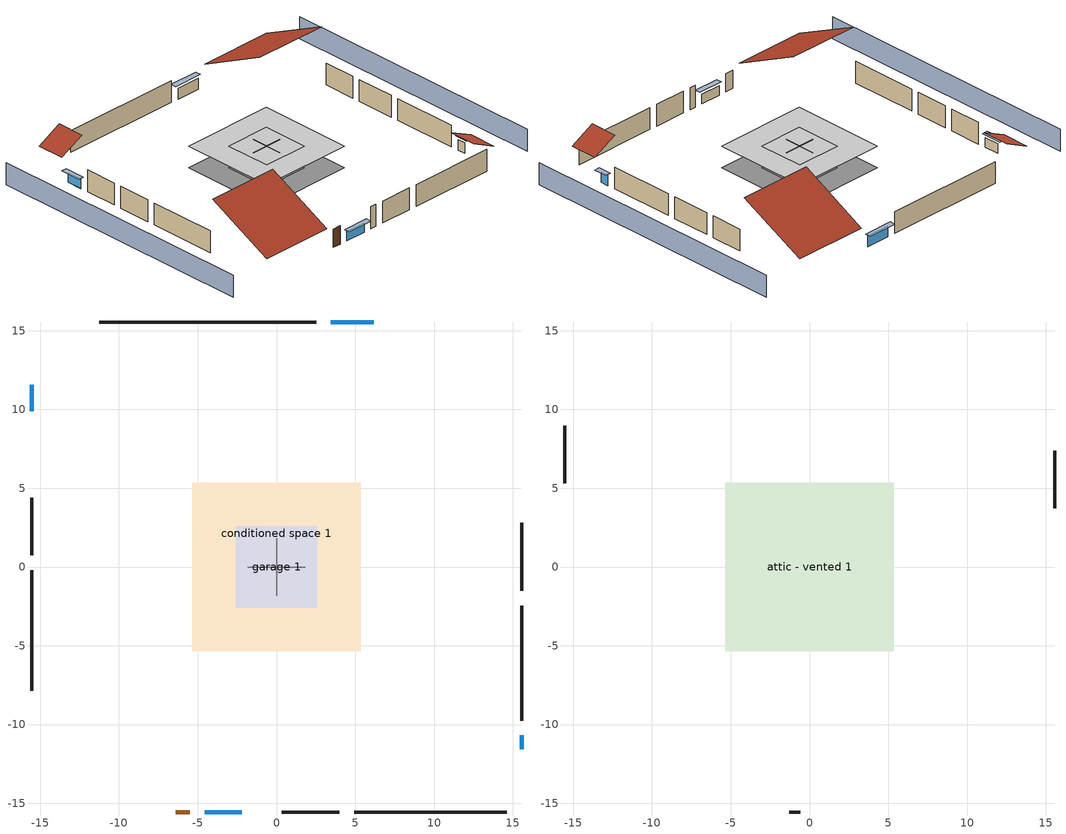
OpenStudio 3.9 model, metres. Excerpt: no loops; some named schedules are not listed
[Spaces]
garage 1
 floor foundation (Slab1 construction): -2.59,-2.59 -2.59,2.59 2.59,2.59 2.59,-2.59 z0
 wall outside (Wall1 construction): 15.55,-9.76 15.55,-2.45 z0:2.44
 wall outside (Wall2 construction): 0.34,-15.55 4,-15.55 z0:2.44
 wall outside (Wall12 construction): -15.55,4.39 -15.55,0.73 z0:2.44
 wall to conditioned space 1 (Wall5 construction Reversed): 1.83,0 -1.83,0 z0:2.44
 wall to conditioned space 1 (Wall6 construction Reversed): 0,1.83 0,-1.83 z0:2.44
conditioned space 1
 floor foundation (Slab2 construction): -5.34,-5.34 -5.34,5.34 5.34,5.34 5.34,-5.34 z0
 wall outside (Wall3 construction): 2.52,15.55 -11.26,15.55 z0:2.44
 wall outside (Wall4 construction): 15.55,-1.52 15.55,2.81 z0:2.44
 wall outside (Wall7 construction): 4.93,-15.55 14.62,-15.55 z0:2.44
 wall outside (Wall8 construction): -15.55,-0.19 -15.55,-7.85 z0:2.44
 wall outside (AdiabaticWallConstruction): 6.18,15.55 3.45,15.55 z0:1.22; 15.55,-11.57 15.55,-10.69 z0:1.19; -4.56,-15.55 -2.2,-15.55 z0:1.07; -15.55,11.57 -15.55,9.88 z0:1.1
 wall outside (AdiabaticWallConstruction 1): -6.41,-15.55 -5.49,-15.55 z0:2.03
 window (WindowConstruction): 6.18,15.55 3.45,15.55 z0:1.22
 window (WindowConstruction 1): 15.55,-11.57 15.55,-10.69 z0:1.19
 window (WindowConstruction 2): -4.56,-15.55 -2.2,-15.55 z0:1.07
 window (WindowConstruction 3): -15.55,11.57 -15.55,9.88 z0:1.1
 door (Door): -6.41,-15.55 -5.49,-15.55 z0:2.03
attic - vented 1
 floor to garage 1 (Floor1 construction): -2.59,-2.59 -2.59,2.59 2.59,2.59 2.59,-2.59 z2.44
 floor to conditioned space 1 (Floor2 construction Reversed): -5.34,-5.34 -5.34,5.34 5.34,5.34 5.34,-5.34 z2.44
 wall outside (Wall9 construction): 15.55,3.74 15.55,7.37 z0:2.44
 wall outside (Wall10 construction): -15.55,8.95 -15.55,5.32 z0:2.44
 wall outside (Wall11 construction): -1.27,-15.55 -0.59,-15.55 z0:2.44
 roof outside (Roof1 construction): 7.11,15.55,2.44 7.11,8,6.21 15.55,8,6.21 15.55,15.55,2.44
 roof outside (Roof2 construction): 15.55,-12.5,2.44 12.82,-12.5,3.81 12.82,-15.55,3.81 15.55,-15.55,2.44
 roof outside (Roof3 construction): -15.55,12.5,2.44 -12.82,12.5,3.81 -12.82,15.55,3.81 -15.55,15.55,2.44
 roof outside (Roof4 construction): -7.34,-15.55,2.44 -7.34,-8.2,6.11 -15.55,-8.2,6.11 -15.55,-15.55,2.44
shading: -20.12,15.55 -20.12,-15.55 / 20.12,-15.55 20.12,15.55 z0:2.44; 3.15,15.55 6.49,15.55 6.49,16.16 3.15,16.16 z1.52; 15.55,-10.39 15.55,-11.87 16.16,-11.87 16.16,-10.39 z1.49; -1.9,-15.55 -4.87,-15.55 -4.87,-16.16 -1.9,-16.16 z1.37; -15.55,9.58 -15.55,11.87 -16.16,11.87 -16.16,9.58 z1.4
[Site]
Portland Intl Arpt_OR: Latitude {deg}=45.59; Longitude {deg}=-122.6; Time Zone {hr}=-8; Elevation {m}=33; Terrain=Suburbs; Keep Site Location Information=Yes
[Site:GroundTemperature:Shallow]
10.2558, 8.96328, 8.85977, 9.47314, 11.9355, 14.3863, 16.5111, 17.8571, 17.9714, 16.8767, 14.8061, 12.4304
[Site:WaterMainsTemperature]
Calculation Method=Schedule; Temperature Schedule=mains temperature schedule
[Building]
Building 1
[Material] Roughness=Rough
Name | Thickness {m} | Conductivity {W/m-K} | Density {kg/m3} | Specific Heat {J/kg-K} | Thermal Absorptance | Solar Absorptance | Visible Absorptance
asphalt or fiberglass shingles | 0.00635 | 0.162714 | 1121.4 | 1465.45 | 0.9 | 0.85 | 0.85
roof rigid ins | 0.00281632 | 0.029427 | 32.04 | 1214.23 | 0.9 | 0.7 | 0.7
osb sheathing 0.5 in. | 0.0127 | 0.115458 | 512.64 | 1214.23 | 0.9 | 0.6 | 0.6
wood siding | 0.0254 | 0.102417 | 544.68 | 1172.36 | 0.9 | 0.85 | 0.85
osb sheathing 0.5 in. 1 | 0.0127 | 0.115458 | 512.64 | 1214.23 | 0.9 | 0.7 | 0.7
wall stud and cavity | 0.1397 | 0.727959 | 139.0536 | 1170.24 | 0.9 | 0.6 | 0.6
wall stud and cavity 1 | 0.1397 | 0.550994 | 139.0536 | 1170.24 | 0.9 | 0.7 | 0.7
gypsum board | 0.0127 | 0.160291 | 801 | 837.4 | 0.9 | 0.6 | 0.6
osb sheathing 0.5 in. 2; osb sheathing 0.5 in. 3 | 0.0127 | 0.115458 | 512.64 | 1214.23
wall stud and cavity 2 | 0.1397 | 0.335416 | 139.0536 | 1170.24 | 0.9 | 0.7 | 0.7
ceiling stud and cavity | 0.1397 | 1.39189 | 65.682 | 1177.47 | 0.9 | 0.7 | 0.7
ceiling loosefill ins | 0.338667 | 0.0480833 | 16.02 | 1046.75 | 0.9 | 0.7 | 0.7
ceiling stud and cavity 1 | 0.1397 | 0.0920385 | 65.682 | 1177.47 | 0.9 | 0.7 | 0.7
concrete 4.0 in. | 0.1016 | 1.803125 | 2242.8 | 837.4 | 0.9 | 0.7 | 0.7
floor covering | 0.0127 | 0.0450781 | 54.468 | 1339.84 | 0.9 | 0.9 | 0.9
wood siding 1; wood siding 2 | 0.0254 | 0.102417 | 544.68 | 1172.36
wall rigid ins | 0.512978 | 0.029427 | 32.04 | 1214.23 | 0.9 | 0.7 | 0.7
wall stud and cavity 3 | 0.0889 | 0.380278 | 52.3479 | 1209.89 | 0.9 | 0.7 | 0.7
door material | 0.04445 | 0.0612267 | 512.64 | 1214.23 | 0.9 | 0.7 | 0.7
wall stud and cavity 4 | 0.0889 | 0.391764 | 83.0341 | 1211.67 | 0.9 | 0.7 | 0.7
furniture material conditioned space 1; furniture material garage 1 | 0.1524 | 0.115458 | 640.8 | 1214.23 | 0.9 | 0.6 | 0.6
[Construction]
Roof1 construction; Roof2 construction; Roof3 construction; Roof4 construction: asphalt or fiberglass shingles, roof rigid ins, osb sheathing 0.5 in.
Wall1 construction; Wall2 construction: wood siding, osb sheathing 0.5 in. 1, wall stud and cavity
Wall3 construction; Wall4 construction: wood siding, osb sheathing 0.5 in. 1, wall stud and cavity 1, gypsum board
Wall5 construction Reversed: gypsum board, wall stud and cavity 2, osb sheathing 0.5 in. 2
Wall6 construction Reversed: gypsum board, wall stud and cavity 2, osb sheathing 0.5 in. 3
Wall7 construction; Wall8 construction: wood siding, osb sheathing 0.5 in. 2, wall stud and cavity 1, gypsum board
Wall9 construction; Wall10 construction; Wall11 construction; Wall12 construction: wood siding, osb sheathing 0.5 in. 2, wall stud and cavity
Floor1 construction: ceiling stud and cavity
Floor2 construction Reversed: gypsum board, ceiling stud and cavity 1, ceiling loosefill ins
Slab1 construction: concrete 4.0 in.
Slab2 construction: concrete 4.0 in., floor covering
WindowConstruction; WindowConstruction 1; WindowConstruction 2; WindowConstruction 3: WindowMaterial
AdiabaticWallConstruction: wood siding 1, wall rigid ins, wall stud and cavity 3, gypsum board
Door: door material
AdiabaticWallConstruction 1: wood siding 2, wall rigid ins, wall stud and cavity 3, gypsum board
PartitionWallConstruction: gypsum board, wall stud and cavity 4, gypsum board
furniture construction conditioned space 1: furniture material conditioned space 1
furniture construction garage 1: furniture material garage 1
[WindowMaterial:SimpleGlazingSystem]
WindowMaterial: U-Factor {W/m2-K}=2.78222; Solar Heat Gain Coefficient=0.56
[ThermalZone] Multiplier=1; Use Ideal Air Loads=No
Name | Volume {m3} | Thermostat
conditioned space | 278.185 | conditioned space temperature setpoint
attic - vented | 124.583
garage | 65.242
[Sizing:Zone] Zone Cooling Design Supply Air Temperature Input Method=SupplyAirTemperature; Zone Cooling Design Supply Air Temperature {C}=14; Zone Cooling Design Supply Air Temperature Difference {deltaC}=11.11; Zone Heating Design Supply Air Temperature Input Method=SupplyAirTemperature; Zone Heating Design Supply Air Temperature {C}=40; Zone Heating Design Supply Air Temperature Difference {deltaC}=11.11; Zone Cooling Design Supply Air Humidity Ratio {kg-H2O/kg-air}=0.0085; Zone Heating Design Supply Air Humidity Ratio {kg-H2O/kg-air}=0.008; Cooling Design Air Flow Method=DesignDay; Heating Design Air Flow Method=DesignDay; Account for Dedicated Outdoor Air System=No; Dedicated Outdoor Air System Control Strategy=NeutralSupplyAir; Dedicated Outdoor Air Low Setpoint Temperature for Design {C}=autosize; Dedicated Outdoor Air High Setpoint Temperature for Design {C}=autosize; Zone Load Sizing Method=Sensible Load Only No Latent Load; Zone Latent Cooling Design Supply Air Humidity Ratio Input Method=HumidityRatioDifference; Zone Cooling Design Supply Air Humidity Ratio Difference {kgWater/kgDryAir}=0.005; Zone Latent Heating Design Supply Air Humidity Ratio Input Method=HumidityRatioDifference; Zone Humidification Design Supply Air Humidity Ratio Difference {kgWater/kgDryAir}=0.005; Sizing Option=Coincident
conditioned space; attic - vented; garage
[Space]
Name | Thermal Zone | Volume {m3}
conditioned space 1 | conditioned space | 278.185
attic - vented 1 | attic - vented | 124.583
garage 1 | garage | 65.242
[ThermostatSetpoint:DualSetpoint]
conditioned space temperature setpoint: Heating Setpoint Temperature Schedule=heating setpoint; Cooling Setpoint Temperature Schedule=cooling setpoint; Temperature Difference Between Cutout And Setpoint {deltaC}=0
[Foundation:Kiva] Wall Height Above Grade {m}=0.1016; Wall Depth Below Slab {m}=0.2032
Name | Initial Indoor Air Temperature {C}
Foundation Kiva 1 | 13.4258
Foundation Kiva 2 | 19.4444
[Foundation:Kiva:Settings]
Soil Conductivity {W/m-K}=2.4234; Soil Density {kg/m3}=1842.3; Soil Specific Heat {J/kg-K}=418.7; Ground Solar Absorptivity=0.9; Ground Thermal Absorptivity=0.9; Ground Surface Roughness {m}=0.03; Far-Field Width {m}=40; Deep-Ground Boundary Condition=ZeroFlux; Deep-Ground Depth {m}=40; Minimum Cell Dimension {m}=0.2; Maximum Cell Growth Coefficient=3; Simulation Timestep=Timestep
[SurfaceProperty:ExposedFoundationPerimeter] Exposed Perimeter Calculation Method=TotalExposedPerimeter
Name | Total Exposed Perimeter {m}
Slab1 | 14.6304
Slab2 | 39.80688
[SurfaceProperty:IncidentSolarMultiplier] Incident Solar Multiplier=1; Incident Solar Multiplier Schedule=trans schedule winter=0.85 summer=0.7
Window1; Window2; Window3; Window4
[InternalMass:Definition] Design Level Calculation Method=SurfaceArea
Name | Construction | Surface Area {m2}
partition wall mass | PartitionWallConstruction | 114.085
furniture mass conditioned space 1 | furniture construction conditioned space 1 | 45.63397
furniture mass garage 1 | furniture construction garage 1 | 2.67561
[InternalMass] Multiplier=1
Name | Internal Mass Definition | Space or SpaceType
partition wall mass | partition wall mass | conditioned space 1
furniture mass conditioned space 1 | furniture mass conditioned space 1 | conditioned space 1
furniture mass garage 1 | furniture mass garage 1 | garage 1
[External:File]
External File 1: File=in.schedules.csv
[ElectricEquipment:Definition] Design Level Calculation Method=EquipmentLevel
Name | Design Level {W} | Fraction Latent | Fraction Radiant | Fraction Lost
ceiling fan | 18.3393 | 0 | 0.558 | 0
clothes washer | 300.815 | 0.03 | 0.162 | 0.7
clothes dryer | 2322.91 | 0.015 | 0.081 | 0.85
fridge | 49.4292 | 0 | 0.6 | 0
fridge 2 | 80.4475 | 0 | 0.6 | 0
freezer | 194.914 | 0 | 0.6 | 0
cooking range | 1180.07 | 0.08 | 0.432 | 0.2
misc tv | 362.363 | 0 | 0.6 | 0
misc plug loads | 291.306 | 0.021 | 0.558 | 0.049
whole house fan; mech vent house fan | 0 | 0 | 0 | 1
mech vent house fan cfis | 0 | 0 | 0 | 0
mech vent range fan 0; mech vent bath fan 0 | 30 | 0 | 0 | 1
[ElectricEquipment]
Name | Electric Equipment Definition | Space or SpaceType | Schedule
ceiling fan | ceiling fan | conditioned space 1 | ceiling_fan
clothes washer | clothes washer | conditioned space 1 | clothes_washer
clothes dryer | clothes dryer | conditioned space 1 | clothes_dryer
fridge | fridge | conditioned space 1 | fridge schedule
fridge 1 | fridge 2 | garage 1 | fridge schedule 1
freezer | freezer | garage 1 | freezer schedule
cooking range | cooking range | conditioned space 1 | cooking_range
misc tv | misc tv | conditioned space 1 | plug_loads_tv
misc plug loads | misc plug loads | conditioned space 1 | plug_loads_other
whole house fan | whole house fan | conditioned space 1 | Always On Discrete
mech vent house fan | mech vent house fan | conditioned space 1 | mech vent house fan schedule
mech vent house fan cfis | mech vent house fan cfis | conditioned space 1 | mech vent house fan cfis schedule
mech vent range fan 0 | mech vent range fan 0 | conditioned space 1 | mech vent range fan 0 schedule
mech vent bath fan 0 | mech vent bath fan 0 | conditioned space 1 | mech vent bath fan 0 schedule
[EnergyManagementSystem:Sensor]
Name | Output Variable or Output Meter Index Key | Output Variable or Output Meter
water_heater_amb_temp; fridge_tin_s_1 | garage | Zone Mean Air Temperature
water_heater_amb_rh | garage | Zone Air Relative Humidity
water_heater_T_set | water heater setpoint | Schedule Value
fridge_tin_s; tin_s | conditioned space | Zone Mean Air Temperature
out_pb_s |  | Site Outdoor Air Barometric Pressure
out_wt_s |  | Site Outdoor Air Humidity Ratio
win_s | conditioned space | Zone Air Humidity Ratio
site_vw_s |  | Site Wind Speed
tout_s | conditioned space | Zone Outdoor Air Drybulb Temperature
cool_season | cooling season schedule | Schedule Value
natural_vent_s | natural vent schedule | Schedule Value
htg_sp_s | heating setpoint | Schedule Value
clg_sp_s | cooling setpoint | Schedule Value
mech_vent_range_fan_0_sch_s | mech vent range fan 0 schedule | Schedule Value
mech_vent_bath_fan_0_sch_s | mech vent bath fan 0 schedule | Schedule Value
clothes_dryer_exhaust_0_sch_s | clothes_dryer | Schedule Value
conditioned_space_htg_unmet_s | conditioned space | Zone Heating Setpoint Not Met Time
conditioned_space_clg_unmet_s | conditioned space | Zone Cooling Setpoint Not Met Time
htg_load_cond |  | Heating:EnergyTransfer:Zone:CONDITIONED SPACE
clg_load_cond |  | Cooling:EnergyTransfer:Zone:CONDITIONED SPACE
s_conv | Floor2 | Surface Inside Face Convection Heat Gain Energy
s_ig | Floor2 | Surface Inside Face Internal Gains Radiation Heat Gain Energy
s_sol | Floor2 | Surface Inside Face Solar Radiation Heat Gain Energy
s_lgt | Floor2 | Surface Inside Face Lights Radiation Heat Gain Energy
s_surf | Floor2 | Surface Inside Face Net Surface Thermal Radiation Heat Gain Energy
s_conv_1 | Slab2 | Surface Inside Face Convection Heat Gain Energy
s_ig_1 | Slab2 | Surface Inside Face Internal Gains Radiation Heat Gain Energy
s_sol_1 | Slab2 | Surface Inside Face Solar Radiation Heat Gain Energy
s_lgt_1 | Slab2 | Surface Inside Face Lights Radiation Heat Gain Energy
s_surf_1 | Slab2 | Surface Inside Face Net Surface Thermal Radiation Heat Gain Energy
ss_sol | Door1 | Surface Inside Face Solar Radiation Heat Gain Energy
ss_lgt | Door1 | Surface Inside Face Lights Radiation Heat Gain Energy
ss_conv | Door1 | Surface Inside Face Convection Heat Gain Energy
ss_ig | Door1 | Surface Inside Face Internal Gains Radiation Heat Gain Energy
ss_surf | Door1 | Surface Inside Face Net Surface Thermal Radiation Heat Gain Energy
ss_conv_1 | Window1 | Surface Inside Face Convection Heat Gain Energy
ss_ig_1 | Window1 | Surface Inside Face Internal Gains Radiation Heat Gain Energy
ss_surf_1 | Window1 | Surface Inside Face Net Surface Thermal Radiation Heat Gain Energy
ss_trans_in | Window1 | Surface Window Transmitted Solar Radiation Rate
ss_back_out | Window1 | Surface Window Shortwave from Zone Back Out Window Heat Transfer Rate
ss_trans_out | Window1 | Surface Inside Face Initial Transmitted Diffuse Transmitted Out Window Solar Radiation Rate
ss_conv_2 | Window2 | Surface Inside Face Convection Heat Gain Energy
ss_ig_2 | Window2 | Surface Inside Face Internal Gains Radiation Heat Gain Energy
ss_surf_2 | Window2 | Surface Inside Face Net Surface Thermal Radiation Heat Gain Energy
ss_trans_in_1 | Window2 | Surface Window Transmitted Solar Radiation Rate
ss_back_out_1 | Window2 | Surface Window Shortwave from Zone Back Out Window Heat Transfer Rate
ss_trans_out_1 | Window2 | Surface Inside Face Initial Transmitted Diffuse Transmitted Out Window Solar Radiation Rate
ss_conv_3 | Window3 | Surface Inside Face Convection Heat Gain Energy
ss_ig_3 | Window3 | Surface Inside Face Internal Gains Radiation Heat Gain Energy
ss_surf_3 | Window3 | Surface Inside Face Net Surface Thermal Radiation Heat Gain Energy
ss_trans_in_2 | Window3 | Surface Window Transmitted Solar Radiation Rate
ss_back_out_2 | Window3 | Surface Window Shortwave from Zone Back Out Window Heat Transfer Rate
ss_trans_out_2 | Window3 | Surface Inside Face Initial Transmitted Diffuse Transmitted Out Window Solar Radiation Rate
ss_conv_4 | Window4 | Surface Inside Face Convection Heat Gain Energy
ss_ig_4 | Window4 | Surface Inside Face Internal Gains Radiation Heat Gain Energy
ss_surf_4 | Window4 | Surface Inside Face Net Surface Thermal Radiation Heat Gain Energy
ss_trans_in_3 | Window4 | Surface Window Transmitted Solar Radiation Rate
ss_back_out_3 | Window4 | Surface Window Shortwave from Zone Back Out Window Heat Transfer Rate
ss_trans_out_3 | Window4 | Surface Inside Face Initial Transmitted Diffuse Transmitted Out Window Solar Radiation Rate
s_conv_2 | Wall3 | Surface Inside Face Convection Heat Gain Energy
s_ig_2 | Wall3 | Surface Inside Face Internal Gains Radiation Heat Gain Energy
s_sol_2 | Wall3 | Surface Inside Face Solar Radiation Heat Gain Energy
s_lgt_2 | Wall3 | Surface Inside Face Lights Radiation Heat Gain Energy
s_surf_2 | Wall3 | Surface Inside Face Net Surface Thermal Radiation Heat Gain Energy
s_conv_3 | Wall4 | Surface Inside Face Convection Heat Gain Energy
s_ig_3 | Wall4 | Surface Inside Face Internal Gains Radiation Heat Gain Energy
s_sol_3 | Wall4 | Surface Inside Face Solar Radiation Heat Gain Energy
s_lgt_3 | Wall4 | Surface Inside Face Lights Radiation Heat Gain Energy
s_surf_3 | Wall4 | Surface Inside Face Net Surface Thermal Radiation Heat Gain Energy
s_conv_4 | Wall5 | Surface Inside Face Convection Heat Gain Energy
s_ig_4 | Wall5 | Surface Inside Face Internal Gains Radiation Heat Gain Energy
s_sol_4 | Wall5 | Surface Inside Face Solar Radiation Heat Gain Energy
s_lgt_4 | Wall5 | Surface Inside Face Lights Radiation Heat Gain Energy
s_surf_4 | Wall5 | Surface Inside Face Net Surface Thermal Radiation Heat Gain Energy
s_conv_5 | Wall6 | Surface Inside Face Convection Heat Gain Energy
s_ig_5 | Wall6 | Surface Inside Face Internal Gains Radiation Heat Gain Energy
s_sol_5 | Wall6 | Surface Inside Face Solar Radiation Heat Gain Energy
s_lgt_5 | Wall6 | Surface Inside Face Lights Radiation Heat Gain Energy
s_surf_5 | Wall6 | Surface Inside Face Net Surface Thermal Radiation Heat Gain Energy
s_conv_6 | Wall7 | Surface Inside Face Convection Heat Gain Energy
s_ig_6 | Wall7 | Surface Inside Face Internal Gains Radiation Heat Gain Energy
s_sol_6 | Wall7 | Surface Inside Face Solar Radiation Heat Gain Energy
s_lgt_6 | Wall7 | Surface Inside Face Lights Radiation Heat Gain Energy
s_surf_6 | Wall7 | Surface Inside Face Net Surface Thermal Radiation Heat Gain Energy
s_conv_7 | Wall8 | Surface Inside Face Convection Heat Gain Energy
s_ig_7 | Wall8 | Surface Inside Face Internal Gains Radiation Heat Gain Energy
s_sol_7 | Wall8 | Surface Inside Face Solar Radiation Heat Gain Energy
s_lgt_7 | Wall8 | Surface Inside Face Lights Radiation Heat Gain Energy
s_surf_7 | Wall8 | Surface Inside Face Net Surface Thermal Radiation Heat Gain Energy
im_conv | furniture mass conditioned space 1 | Surface Inside Face Convection Heat Gain Energy
im_ig | furniture mass conditioned space 1 | Surface Inside Face Internal Gains Radiation Heat Gain Energy
im_sol | furniture mass conditioned space 1 | Surface Inside Face Solar Radiation Heat Gain Energy
im_lgt | furniture mass conditioned space 1 | Surface Inside Face Lights Radiation Heat Gain Energy
im_surf | furniture mass conditioned space 1 | Surface Inside Face Net Surface Thermal Radiation Heat Gain Energy
im_conv_1 | partition wall mass | Surface Inside Face Convection Heat Gain Energy
im_ig_1 | partition wall mass | Surface Inside Face Internal Gains Radiation Heat Gain Energy
im_sol_1 | partition wall mass | Surface Inside Face Solar Radiation Heat Gain Energy
im_lgt_1 | partition wall mass | Surface Inside Face Lights Radiation Heat Gain Energy
im_surf_1 | partition wall mass | Surface Inside Face Net Surface Thermal Radiation Heat Gain Energy
airflow_gain | infil flow | Infiltration Sensible Heat Gain Energy
airflow_loss | infil flow | Infiltration Sensible Heat Loss Energy
airflow_gain_1 | natural vent flow | Infiltration Sensible Heat Gain Energy
airflow_loss_1 | natural vent flow | Infiltration Sensible Heat Loss Energy
airflow_gain_2 | whole house fan flow | Infiltration Sensible Heat Gain Energy
airflow_loss_2 | whole house fan flow | Infiltration Sensible Heat Loss Energy
mv_conv | mech vent bath fan 0 | Electric Equipment Convective Heating Energy
mv_rad | mech vent bath fan 0 | Electric Equipment Radiant Heating Energy
mv_conv_1 | mech vent house fan | Electric Equipment Convective Heating Energy
mv_rad_1 | mech vent house fan | Electric Equipment Radiant Heating Energy
mv_conv_2 | mech vent house fan cfis | Electric Equipment Convective Heating Energy
mv_rad_2 | mech vent house fan cfis | Electric Equipment Radiant Heating Energy
mv_conv_3 | mech vent range fan 0 | Electric Equipment Convective Heating Energy
mv_rad_3 | mech vent range fan 0 | Electric Equipment Radiant Heating Energy
mv_conv_4 | mech vent house fan latent load | Other Equipment Convective Heating Energy
mv_rad_4 | mech vent house fan latent load | Other Equipment Radiant Heating Energy
mv_conv_5 | mech vent house fan sensible load | Other Equipment Convective Heating Energy
mv_rad_5 | mech vent house fan sensible load | Other Equipment Radiant Heating Energy
ig_lgt_conv | interior lighting | Lights Convective Heating Energy
ig_lgt_rad | interior lighting | Lights Radiant Heating Energy
ig_lgt_vis | interior lighting | Lights Visible Radiation Heating Energy
ig_ee_conv | ceiling fan | Electric Equipment Convective Heating Energy
ig_ee_rad | ceiling fan | Electric Equipment Radiant Heating Energy
ig_ee_conv_1 | clothes dryer | Electric Equipment Convective Heating Energy
[OtherEquipment:Definition] Design Level Calculation Method=EquipmentLevel
Name | Design Level {W} | Fraction Latent | Fraction Radiant | Fraction Lost
water heater sens; mech vent house fan sensible load | 0 | 0 | 0 | 0
water heater lat; mech vent house fan latent load | 0 | 1 | 0 | 0
water heater energy adjustment1 | 0.01 | 0 | 0 | 1
clothes dryer 2 | 0 | 0.015 | 0.081 | 0.85
cooking range 2 | 0 | 0.08 | 0.432 | 0.2
general water use sensible | -43.4886 | 0 | 0.6 | 0
general water use latent | 44.1266 | 1 | 0 | 0
[OtherEquipment]
Name | Other Equipment Definition | Space or SpaceType | Schedule | Fuel Type
water heater sens | water heater sens | garage 1 | Always On Discrete
water heater lat | water heater lat | garage 1 | Always On Discrete
water heater energy adjustment1 | water heater energy adjustment1 | garage 1 | Always On Discrete | Electricity
clothes dryer 1 | clothes dryer 2 | conditioned space 1 | clothes_dryer | Electricity
cooking range 1 | cooking range 2 | conditioned space 1 | cooking_range | Electricity
general water use sensible | general water use sensible | conditioned space 1 | general water use schedule
general water use latent | general water use latent | conditioned space 1 | general water use schedule
mech vent house fan sensible load | mech vent house fan sensible load | conditioned space 1 | Always On Discrete
mech vent house fan latent load | mech vent house fan latent load | conditioned space 1 | Always On Discrete
[WaterUse:Equipment:Definition]
clothes washer: Peak Flow Rate {m3/s}=2.3754e-06
[Lights:Definition] Design Level Calculation Method=LightingLevel; Fraction Radiant=0.6; Fraction Visible=0.2; Return Air Fraction=0
Name | Lighting Level {W}
interior lighting | 179.839
garage lighting | 7.95399
[Lights] Fraction Replaceable=1
Name | Lights Definition | Space or SpaceType | Schedule
interior lighting | interior lighting | conditioned space 1 | lighting_interior
garage lighting | garage lighting | garage 1 | lighting_garage
[Exterior:Lights:Definition]
exterior lighting: Design Level {W}=6.19068
[Exterior:Lights]
exterior lighting: Exterior Lights Definition=exterior lighting; Schedule=exterior lighting schedule
[People:Definition]
occupants: Number of People Calculation Method=People; Number of People {people}=2; Fraction Radiant=0.314171; Sensible Heat Fraction=0.56303; Carbon Dioxide Generation Rate {m3/s-W}=0; Enable ASHRAE 55 Comfort Warnings=No; Mean Radiant Temperature Calculation Type=EnclosureAveraged
[People]
occupants: People Definition=occupants; Space or SpaceType=conditioned space 1; Number of People Schedule=occupants; Activity Level Schedule=occupants activity schedule; Multiplier=1
[SpaceInfiltration:DesignFlowRate] Space or SpaceType=conditioned space 1; Schedule=Always On Discrete; Design Flow Rate Calculation Method=Flow/Space; Design Flow Rate {m3/s}=0
natural vent flow; whole house fan flow; infil flow
[ZoneMixing]
whole house fan mix: Zone or Space=attic - vented; Schedule=Always On Continuous; Design Flow Rate Calculation Method=Flow/Zone; Design Flow Rate {m3/s}=0; Source Zone or Space=conditioned space
[SpaceInfiltration:EffectiveLeakageArea] Schedule=Always On Discrete
Name | Space or SpaceType | Effective Air Leakage Area {cm2} | Stack Coefficient | Wind Coefficient
infil garage 1 | garage 1 | 339.796 | 0.000129147 | 4.38083e-05
infil attic - vented 1 | attic - vented 1 | 4694.23 | 0.000184533 | 3.53165e-05
